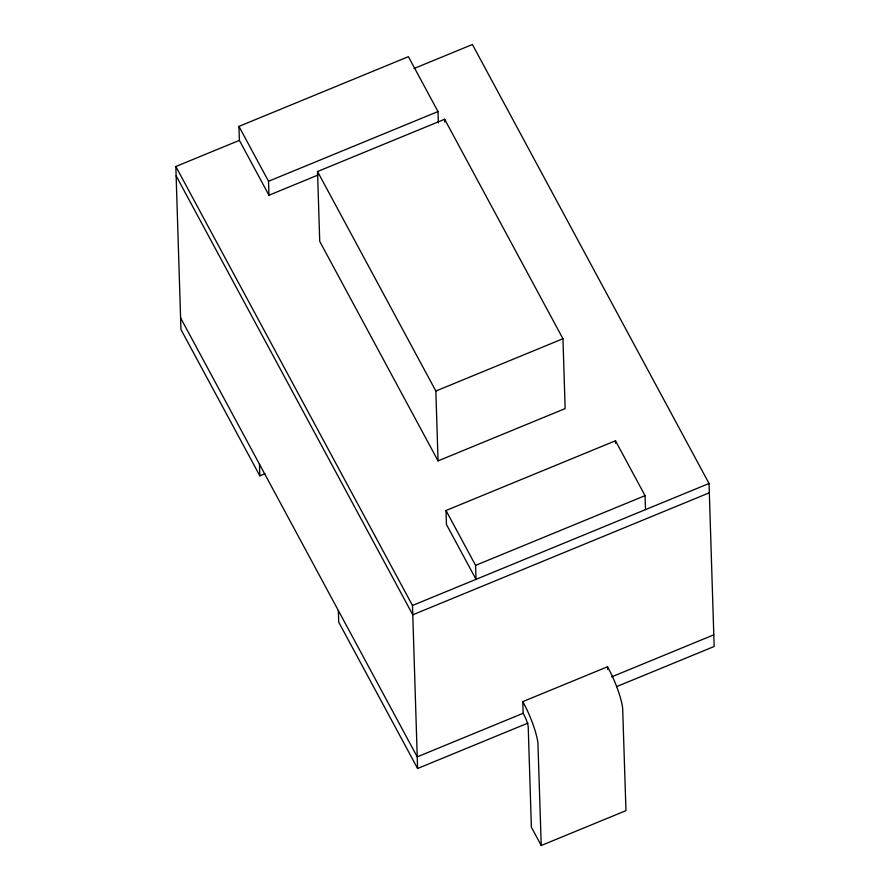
<?xml version="1.0" encoding="UTF-8"?>
<svg xmlns="http://www.w3.org/2000/svg" width="890" height="890" viewBox="0 0 890 890"><rect width="100%" height="100%" fill="white"/><g stroke="black" fill="none" stroke-linecap="round" stroke-linejoin="round"><path stroke-width="1.33" d="M317.752 175.163L268.969 195.233L239.388 140.364L238.943 126.391L408.41 56.671L437.991 111.55L438.347 122.976M264.975 473.725L259.836 475.839L180.959 329.511L175.842 166.508L239.388 140.364M413.939 68.552L472.401 44.5L709.041 483.481L714.158 646.485L616.592 686.624M268.969 195.233L268.524 181.271L437.991 111.55M317.53 171.536L444.633 119.249L562.947 338.734L565.15 408.599L438.047 460.887L319.732 241.39L317.53 171.536L435.855 391.033L438.047 460.887M435.855 391.033L562.947 338.734M446.012 510.504L475.583 565.373L476.028 579.346L446.446 524.477L446.012 510.504L615.468 440.784L645.05 495.652L645.495 509.625M475.583 565.373L645.05 495.652M528.004 723.069L417.599 768.493L412.482 605.489L709.041 483.481M709.33 492.793L412.771 614.812L176.131 175.82M522.786 701.631L607.514 666.777L610.306 672.061A32.763 6.486 67.6 0 1 622.655 708.195L625.959 810.645L541.231 845.5L531.375 827.211L528.226 727.074A9.345 1.847 67.6 0 0 524.132 715.104L523.153 713.279L522.786 701.631L525.578 706.927A32.763 6.486 67.6 0 1 537.927 743.061L541.231 845.5M523.153 713.279L417.232 756.856L180.592 317.864M611.708 676.845L713.791 634.837M238.943 126.391L268.524 181.271M175.842 166.508L412.482 605.489M417.599 768.493L338.723 622.166L338.356 610.529M615.468 440.784L615.546 443.32M607.514 666.777L607.592 669.358M444.633 119.249L444.722 121.986M259.48 464.202L259.836 475.839"/></g></svg>
